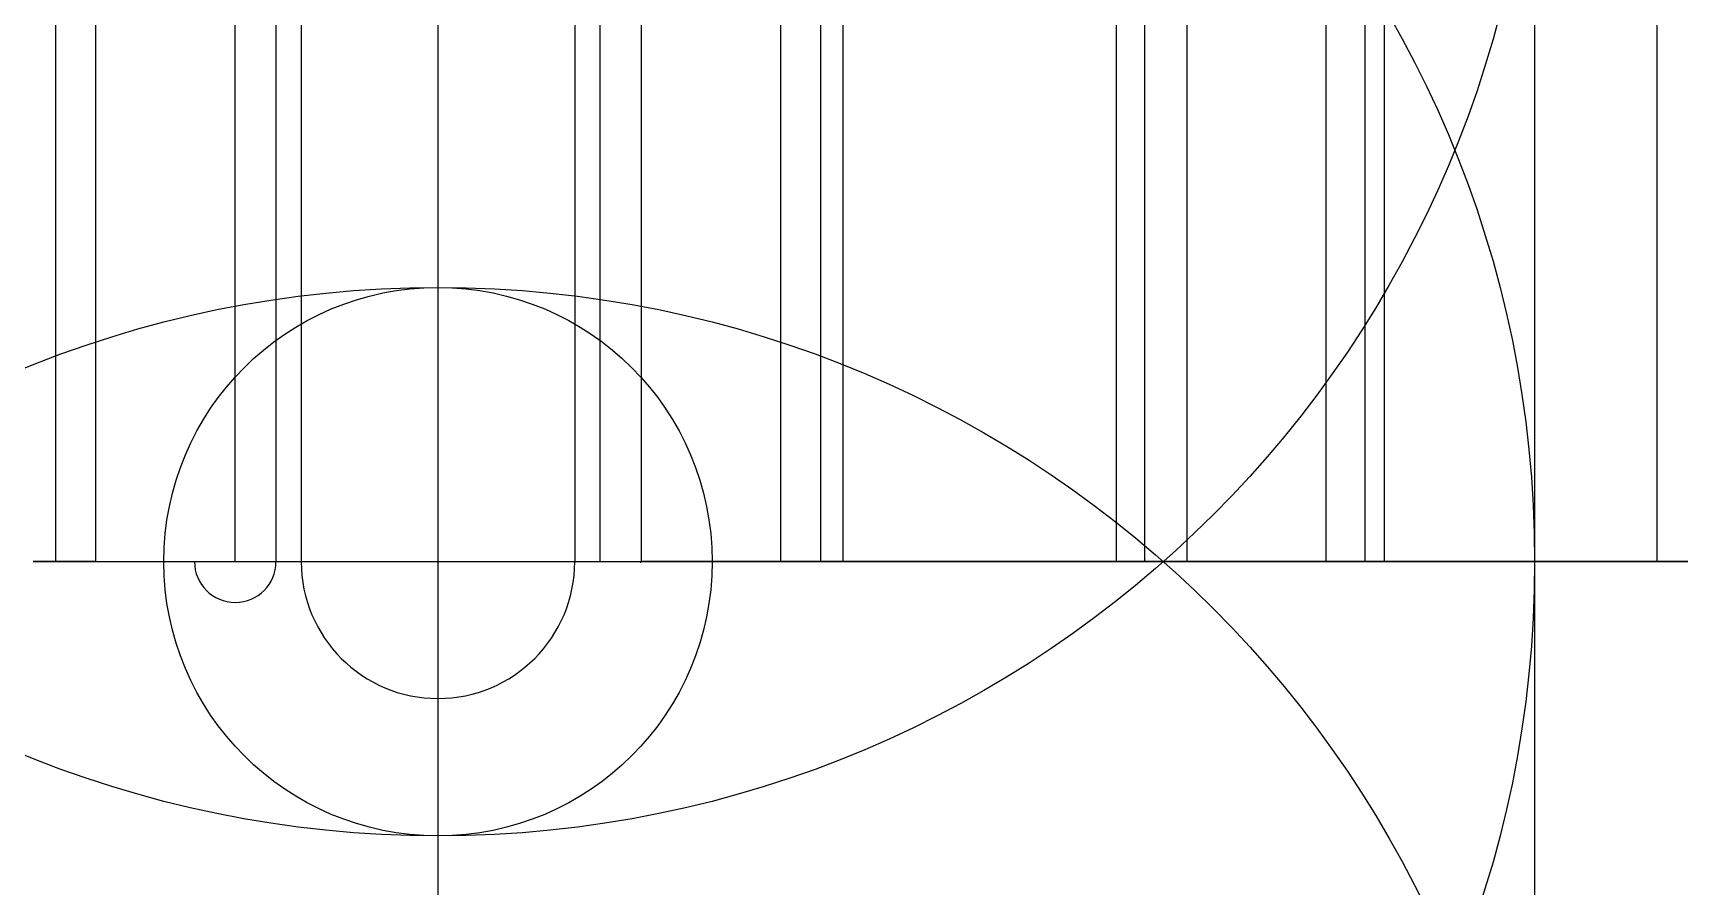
# Model space of a CAD drawing. Extents: x -60 to 60, y -153 to -30.
# Drawn here: x -1.48 to 4.56, y -91.19 to -88.07 of the extents above; entities that cross this region are included whole.
import ezdxf

# ---------------------------------------------------------------- set-up
doc = ezdxf.new("R2010")
doc.units = 0
doc.layers.add('Cut051006', color=7, linetype='CONTINUOUS')

msp = doc.modelspace()

# ---------------------------------------------------------------- linework, layer by layer
at = {"layer": 'Cut051006'}
for p, q in [((-1.39549, -87, 114.218), (-1.39549, -90, 114.218)), ((-1.39549, -87, 114.218), (-1.39549, -90, 114.218)), ((-1.39549, -87, 0.43172), (-1.39549, -90, 0.43172)), ((-1.39549, -87, 0.43172), (-1.39549, -90, 0.43172)), ((-1.24953, -87, 114.353), (-1.24953, -90, 114.353)), ((-1.24953, -87, 114.353), (-1.24953, -90, 114.353)), ((-1.24953, -87, 0.29675), (-1.24953, -90, 0.29675)), ((-1.24953, -87, 0.29675), (-1.24953, -90, 0.29675)), ((-0.74148, -87, 114.362), (-0.74148, -90, 114.362)), ((-0.74148, -87, 114.362), (-0.74148, -90, 114.362)), ((-0.74148, -87, 0.28788), (-0.74148, -90, 0.28788)), ((-0.74148, -87, 0.28788), (-0.74148, -90, 0.28788)), ((-0.5909, -87, 114.232), (-0.5909, -90, 114.232)), ((-0.5909, -87, 114.232), (-0.5909, -90, 114.232)), ((-0.5909, -87, 0.41768), (-0.5909, -90, 0.41768)), ((-0.5909, -87, 0.41768), (-0.5909, -90, 0.41768)), ((-0.49888, -87, 113.928), (-0.49888, -90, 113.928)), ((-0.49888, -87, 113.928), (-0.49888, -90, 113.928)), ((-0.49888, -87, 0.72126), (-0.49888, -90, 0.72126)), ((-0.49888, -87, 0.72126), (-0.49888, -90, 0.72126)), ((0, -87, 44.3248), (0, -90, 44.3248)), ((0, -87, 44.3248), (0, -90, 44.3248)), ((0, -87, 70.3248), (0, -90, 70.3248)), ((0, -87, 70.3248), (0, -90, 70.3248)), ((0.49888, -87, 113.928), (0.49888, -90, 113.928)), ((0.49888, -87, 113.928), (0.49888, -90, 113.928)), ((0.49888, -87, 0.72126), (0.49888, -90, 0.72126)), ((0.49888, -87, 0.72126), (0.49888, -90, 0.72126)), ((0.5909, -87, 114.232), (0.5909, -90, 114.232)), ((0.5909, -87, 114.232), (0.5909, -90, 114.232)), ((0.5909, -87, 0.41768), (0.5909, -90, 0.41768)), ((0.5909, -87, 0.41768), (0.5909, -90, 0.41768)), ((0.74148, -87, 114.362), (0.74148, -90, 114.362)), ((0.74148, -87, 114.362), (0.74148, -90, 114.362)), ((0.74148, -87, 0.28788), (0.74148, -90, 0.28788)), ((0.74148, -87, 0.28788), (0.74148, -90, 0.28788)), ((1.24953, -87, 114.353), (1.24953, -90, 114.353)), ((1.24953, -87, 114.353), (1.24953, -90, 114.353)), ((1.24953, -87, 0.29675), (1.24953, -90, 0.29675)), ((1.24953, -87, 0.29675), (1.24953, -90, 0.29675)), ((1.39549, -87, 114.218), (1.39549, -90, 114.218)), ((1.39549, -87, 114.218), (1.39549, -90, 114.218)), ((1.39549, -87, 0.43172), (1.39549, -90, 0.43172)), ((1.39549, -87, 0.43172), (1.39549, -90, 0.43172)), ((1.47686, -87, 113.911), (1.47686, -90, 113.911)), ((1.47686, -87, 113.911), (1.47686, -90, 113.911)), ((1.47686, -87, 0.73833), (1.47686, -90, 0.73833)), ((1.47686, -87, 0.73833), (1.47686, -90, 0.73833)), ((2.47401, -87, 113.877), (2.47401, -90, 113.877)), ((2.47401, -87, 113.877), (2.47401, -90, 113.877)), ((2.47401, -87, 0.77316), (2.47401, -90, 0.77316)), ((2.47401, -87, 0.77316), (2.47401, -90, 0.77316)), ((2.57657, -87, 114.177), (2.57657, -90, 114.177)), ((2.57657, -87, 114.177), (2.57657, -90, 114.177)), ((2.57657, -87, 0.47296), (2.57657, -90, 0.47296)), ((2.57657, -87, 0.47296), (2.57657, -90, 0.47296)), ((2.73159, -87, 114.301), (2.73159, -90, 114.301)), ((2.73159, -87, 114.301), (2.73159, -90, 114.301)), ((2.73159, -87, 0.3485), (2.73159, -90, 0.3485)), ((2.73159, -87, 0.3485), (2.73159, -90, 0.3485)), ((3.23902, -87, 114.275), (3.23902, -90, 114.275)), ((3.23902, -87, 114.275), (3.23902, -90, 114.275)), ((3.23902, -87, 0.3751), (3.23902, -90, 0.3751)), ((3.23902, -87, 0.3751), (3.23902, -90, 0.3751)), ((3.38018, -87, 114.135), (3.38018, -90, 114.135)), ((3.38018, -87, 114.135), (3.38018, -90, 114.135)), ((3.38018, -87, 0.51508), (3.38018, -90, 0.51508)), ((3.38018, -87, 0.51508), (3.38018, -90, 0.51508)), ((3.4508, -87, 113.825), (3.4508, -90, 113.825)), ((3.4508, -87, 113.825), (3.4508, -90, 113.825)), ((3.4508, -87, 0.82435), (3.4508, -90, 0.82435)), ((3.4508, -87, 0.82435), (3.4508, -90, 0.82435)), ((4, -87, 57.3248), (4, -90, 57.3248)), ((4, -87, 57.3248), (4, -90, 57.3248)), ((4.44613, -87, 113.756), (4.44613, -90, 113.756)), ((4.44613, -87, 113.756), (4.44613, -90, 113.756)), ((4.44613, -87, 0.89395), (4.44613, -90, 0.89395)), ((4.44613, -87, 0.89395), (4.44613, -90, 0.89395)), ((0, -90, 44.3248), (0, -93, 44.3248)), ((0, -90, 44.3248), (0, -93, 44.3248)), ((0, -90, 70.3248), (0, -93, 70.3248)), ((0, -90, 70.3248), (0, -93, 70.3248)), ((4, -90, 57.3248), (4, -93, 57.3248)), ((4, -90, 57.3248), (4, -93, 57.3248))]:
    msp.add_line(p, q, dxfattribs=at)
for centre, radius in [((0, -90), 60), ((0, -90), 60), ((0, -93), 60), ((0, -93), 60), ((0, -87), 4), ((0, -87), 4), ((0, -87), 4), ((0, -87), 4), ((0, -90), 4), ((0, -90), 4), ((0, -90), 4), ((0, -90), 4), ((0, -93), 4), ((0, -93), 4), ((0, -90), 1), ((0, -90), 1), ((0, -90), 1), ((0, -90), 1), ((0, -90), 1), ((0, -90), 1), ((0, -90), 1), ((0, -90), 1)]:
    msp.add_circle(centre, radius, dxfattribs=at)
for centre, radius, start, end in [((-0.4, -90, 114.367), 0.9909, 0, 0), ((-0.4, -90, 114.367), 0.9909, 0, 0), ((0.4, -90, 114.367), 0.89888, 180, 180), ((0.4, -90, 114.367), 0.89888, 180, 180), ((0, -90, 57.3248), 0.74148, 180, 180), ((0, -90, 57.3248), 0.74148, 180, 180), ((-0.73953, -90, 114.212), 0.14863, 180, 0), ((-0.73953, -90, 114.212), 0.14863, 180, 0), ((0, -90, 114.172), 0.49888, 180, 0), ((0, -90, 114.172), 0.49888, 180, 0), ((0.73953, -90, 114.212), 0.00195, 180, 0), ((0.73953, -90, 114.212), 0.00195, 180, 0)]:
    msp.add_arc(centre, radius, start, end, dxfattribs=at)
for points, degree in [([(-1.39549, -90, 114.218), (-1.41173, -90, 114.058), (-1.47686, -90, 113.911)], 2), ([(-1.47686, -90, 0.73833), (-1.41173, -90, 0.59152), (-1.39549, -90, 0.43172)], 2), ([(-1.39549, -90, 114.218), (-1.41173, -90, 114.058), (-1.47686, -90, 113.911)], 2), ([(-1.47686, -90, 0.73833), (-1.41173, -90, 0.59152), (-1.39549, -90, 0.43172)], 2), ([(-1.24953, -90, 0.29675), (-0.74148, -90, 0.28788)], 1), ([(-1.24953, -90, 0.29675), (-0.74148, -90, 0.28788)], 1), ([(-0.5909, -90, 0.41768), (-0.5691, -90, 0.57681), (-0.49888, -90, 0.72126)], 2), ([(-0.5909, -90, 0.41768), (-0.5691, -90, 0.57681), (-0.49888, -90, 0.72126)], 2), ([(0.49888, -90, 0.72126), (0.5691, -90, 0.57681), (0.5909, -90, 0.41768)], 2), ([(0.49888, -90, 0.72126), (0.5691, -90, 0.57681), (0.5909, -90, 0.41768)], 2), ([(1.24953, -90, 114.353), (0.74148, -90, 114.362)], 1), ([(1.24953, -90, 114.353), (0.74148, -90, 114.362)], 1), ([(0.74148, -90, 0.28788), (1.24953, -90, 0.29675)], 1), ([(0.74148, -90, 0.28788), (1.24953, -90, 0.29675)], 1), ([(1.47686, -90, 113.911), (1.41173, -90, 114.058), (1.39549, -90, 114.218)], 2), ([(1.39549, -90, 0.43172), (1.41173, -90, 0.59152), (1.47686, -90, 0.73833)], 2), ([(1.47686, -90, 113.911), (1.41173, -90, 114.058), (1.39549, -90, 114.218)], 2), ([(1.39549, -90, 0.43172), (1.41173, -90, 0.59152), (1.47686, -90, 0.73833)], 2), ([(2.57657, -90, 114.177), (2.54923, -90, 114.018), (2.47401, -90, 113.877)], 2), ([(2.47401, -90, 0.77316), (2.54923, -90, 0.63124), (2.57657, -90, 0.47296)], 2), ([(2.57657, -90, 114.177), (2.54923, -90, 114.018), (2.47401, -90, 113.877)], 2), ([(2.47401, -90, 0.77316), (2.54923, -90, 0.63124), (2.57657, -90, 0.47296)], 2), ([(3.23902, -90, 114.275), (2.73159, -90, 114.301)], 1), ([(2.73159, -90, 0.3485), (3.23902, -90, 0.3751)], 1), ([(3.23902, -90, 114.275), (2.73159, -90, 114.301)], 1), ([(2.73159, -90, 0.3485), (3.23902, -90, 0.3751)], 1), ([(3.4508, -90, 113.825), (3.39083, -90, 113.974), (3.38018, -90, 114.135)], 2), ([(3.38018, -90, 0.51508), (3.39083, -90, 0.67534), (3.4508, -90, 0.82435)], 2), ([(3.4508, -90, 113.825), (3.39083, -90, 113.974), (3.38018, -90, 114.135)], 2), ([(3.38018, -90, 0.51508), (3.39083, -90, 0.67534), (3.4508, -90, 0.82435)], 2), ([(4.5591, -90, 114.052), (4.52625, -90, 113.895), (4.44613, -90, 113.756)], 2), ([(4.44613, -90, 0.89395), (4.52625, -90, 0.75474), (4.5591, -90, 0.59752)], 2), ([(4.5591, -90, 114.052), (4.52625, -90, 113.895), (4.44613, -90, 113.756)], 2), ([(4.44613, -90, 0.89395), (4.52625, -90, 0.75474), (4.5591, -90, 0.59752)], 2)]:
    msp.add_open_spline(points, degree=degree, dxfattribs=at)
for points, degree, knots in [([(-1.24953, -90, 114.353), (-1.30269, -90, 114.352), (-1.34808, -90, 114.313), (-1.39073, -90, 114.271), (-1.39549, -90, 114.218)], 2, [0, 0, 0, 0.724386, 0.724386, 1.44877, 1.44877, 1.44877]), ([(-1.39549, -90, 0.43172), (-1.39073, -90, 0.37877), (-1.34808, -90, 0.33658), (-1.30269, -90, 0.29736), (-1.24953, -90, 0.29675)], 2, [0, 0, 0, 0.724386, 0.724386, 1.44877, 1.44877, 1.44877]), ([(-1.24953, -90, 114.353), (-1.30269, -90, 114.352), (-1.34808, -90, 114.313), (-1.39073, -90, 114.271), (-1.39549, -90, 114.218)], 2, [0, 0, 0, 0.724386, 0.724386, 1.44877, 1.44877, 1.44877]), ([(-1.39549, -90, 0.43172), (-1.39073, -90, 0.37877), (-1.34808, -90, 0.33658), (-1.30269, -90, 0.29736), (-1.24953, -90, 0.29675)], 2, [0, 0, 0, 0.724386, 0.724386, 1.44877, 1.44877, 1.44877]), ([(-0.74148, -90, 0.28788), (-0.68833, -90, 0.28663), (-0.6416, -90, 0.32425), (-0.5975, -90, 0.36492), (-0.5909, -90, 0.41768)], 2, [0, 0, 0, 0.724386, 0.724386, 1.44877, 1.44877, 1.44877]), ([(-0.74148, -90, 0.28788), (-0.68833, -90, 0.28663), (-0.6416, -90, 0.32425), (-0.5975, -90, 0.36492), (-0.5909, -90, 0.41768)], 2, [0, 0, 0, 0.724386, 0.724386, 1.44877, 1.44877, 1.44877]), ([(-0.49888, -90, 0.72126), (-0.46277, -90, 0.79573), (-0.40302, -90, 0.87411), (-0.31601, -90, 0.93431), (-0.22994, -90, 0.99471), (-0.11604, -90, 1.03362), (0, -90, 1.03306), (0.11604, -90, 1.03362), (0.22994, -90, 0.99471), (0.31601, -90, 0.93431), (0.40302, -90, 0.87411), (0.46277, -90, 0.79573), (0.49888, -90, 0.72126)], 3, [0, 0, 0, 0, 0.558599, 0.558599, 0.558599, 1.1172, 1.1172, 1.1172, 1.6758, 1.6758, 1.6758, 2.2344, 2.2344, 2.2344, 2.2344]), ([(-0.49888, -90, 0.72126), (-0.46277, -90, 0.79573), (-0.40302, -90, 0.87411), (-0.31601, -90, 0.93431), (-0.22994, -90, 0.99471), (-0.11604, -90, 1.03362), (0, -90, 1.03306), (0.11604, -90, 1.03362), (0.22994, -90, 0.99471), (0.31601, -90, 0.93431), (0.40302, -90, 0.87411), (0.46277, -90, 0.79573), (0.49888, -90, 0.72126)], 3, [0, 0, 0, 0, 0.558599, 0.558599, 0.558599, 1.1172, 1.1172, 1.1172, 1.6758, 1.6758, 1.6758, 2.2344, 2.2344, 2.2344, 2.2344]), ([(0.5909, -90, 0.41768), (0.5975, -90, 0.36492), (0.6416, -90, 0.32425), (0.68833, -90, 0.28663), (0.74148, -90, 0.28788)], 2, [0, 0, 0, 0.724386, 0.724386, 1.44877, 1.44877, 1.44877]), ([(0.5909, -90, 0.41768), (0.5975, -90, 0.36492), (0.6416, -90, 0.32425), (0.68833, -90, 0.28663), (0.74148, -90, 0.28788)], 2, [0, 0, 0, 0.724386, 0.724386, 1.44877, 1.44877, 1.44877]), ([(1.39549, -90, 114.218), (1.39073, -90, 114.271), (1.34808, -90, 114.313), (1.30269, -90, 114.352), (1.24953, -90, 114.353)], 2, [0, 0, 0, 0.724386, 0.724386, 1.44877, 1.44877, 1.44877]), ([(1.24953, -90, 0.29675), (1.30269, -90, 0.29736), (1.34808, -90, 0.33658), (1.39073, -90, 0.37877), (1.39549, -90, 0.43172)], 2, [0, 0, 0, 0.724386, 0.724386, 1.44877, 1.44877, 1.44877]), ([(1.39549, -90, 114.218), (1.39073, -90, 114.271), (1.34808, -90, 114.313), (1.30269, -90, 114.352), (1.24953, -90, 114.353)], 2, [0, 0, 0, 0.724386, 0.724386, 1.44877, 1.44877, 1.44877]), ([(1.24953, -90, 0.29675), (1.30269, -90, 0.29736), (1.34808, -90, 0.33658), (1.39073, -90, 0.37877), (1.39549, -90, 0.43172)], 2, [0, 0, 0, 0.724386, 0.724386, 1.44877, 1.44877, 1.44877]), ([(2.47401, -90, 113.877), (2.43533, -90, 113.803), (2.37288, -90, 113.727), (2.28382, -90, 113.67), (2.19569, -90, 113.613), (2.08051, -90, 113.578), (1.96455, -90, 113.582), (1.84856, -90, 113.586), (1.7361, -90, 113.629), (1.65218, -90, 113.692), (1.56732, -90, 113.755), (1.51035, -90, 113.836), (1.47686, -90, 113.911)], 3, [0, 0, 0, 0, 0.558599, 0.558599, 0.558599, 1.1172, 1.1172, 1.1172, 1.6758, 1.6758, 1.6758, 2.2344, 2.2344, 2.2344, 2.2344]), ([(1.47686, -90, 0.73833), (1.51035, -90, 0.81401), (1.56732, -90, 0.89443), (1.65218, -90, 0.95763), (1.7361, -90, 1.021), (1.84856, -90, 1.06386), (1.96455, -90, 1.06735), (2.08051, -90, 1.07196), (2.19569, -90, 1.03705), (2.28382, -90, 0.97969), (2.37288, -90, 0.92256), (2.43533, -90, 0.84631), (2.47401, -90, 0.77316)], 3, [0, 0, 0, 0, 0.558599, 0.558599, 0.558599, 1.1172, 1.1172, 1.1172, 1.6758, 1.6758, 1.6758, 2.2344, 2.2344, 2.2344, 2.2344]), ([(2.47401, -90, 113.877), (2.43533, -90, 113.803), (2.37288, -90, 113.727), (2.28382, -90, 113.67), (2.19569, -90, 113.613), (2.08051, -90, 113.578), (1.96455, -90, 113.582), (1.84856, -90, 113.586), (1.7361, -90, 113.629), (1.65218, -90, 113.692), (1.56732, -90, 113.755), (1.51035, -90, 113.836), (1.47686, -90, 113.911)], 3, [0, 0, 0, 0, 0.558599, 0.558599, 0.558599, 1.1172, 1.1172, 1.1172, 1.6758, 1.6758, 1.6758, 2.2344, 2.2344, 2.2344, 2.2344]), ([(1.47686, -90, 0.73833), (1.51035, -90, 0.81401), (1.56732, -90, 0.89443), (1.65218, -90, 0.95763), (1.7361, -90, 1.021), (1.84856, -90, 1.06386), (1.96455, -90, 1.06735), (2.08051, -90, 1.07196), (2.19569, -90, 1.03705), (2.28382, -90, 0.97969), (2.37288, -90, 0.92256), (2.43533, -90, 0.84631), (2.47401, -90, 0.77316)], 3, [0, 0, 0, 0, 0.558599, 0.558599, 0.558599, 1.1172, 1.1172, 1.1172, 1.6758, 1.6758, 1.6758, 2.2344, 2.2344, 2.2344, 2.2344]), ([(2.73159, -90, 114.301), (2.67852, -90, 114.304), (2.6305, -90, 114.268), (2.58501, -90, 114.229), (2.57657, -90, 114.177)], 2, [0, 0, 0, 0.724386, 0.724386, 1.44877, 1.44877, 1.44877]), ([(2.57657, -90, 0.47296), (2.58501, -90, 0.42047), (2.6305, -90, 0.38136), (2.67852, -90, 0.3454), (2.73159, -90, 0.3485)], 2, [0, 0, 0, 0.724386, 0.724386, 1.44877, 1.44877, 1.44877]), ([(2.73159, -90, 114.301), (2.67852, -90, 114.304), (2.6305, -90, 114.268), (2.58501, -90, 114.229), (2.57657, -90, 114.177)], 2, [0, 0, 0, 0.724386, 0.724386, 1.44877, 1.44877, 1.44877]), ([(2.57657, -90, 0.47296), (2.58501, -90, 0.42047), (2.6305, -90, 0.38136), (2.67852, -90, 0.3454), (2.73159, -90, 0.3485)], 2, [0, 0, 0, 0.724386, 0.724386, 1.44877, 1.44877, 1.44877]), ([(3.38018, -90, 114.135), (3.37728, -90, 114.188), (3.33612, -90, 114.231), (3.29213, -90, 114.272), (3.23902, -90, 114.275)], 2, [0, 0, 0, 0.724386, 0.724386, 1.44877, 1.44877, 1.44877]), ([(3.23902, -90, 0.3751), (3.29213, -90, 0.37756), (3.33612, -90, 0.41834), (3.37728, -90, 0.46199), (3.38018, -90, 0.51508)], 2, [0, 0, 0, 0.724386, 0.724386, 1.44877, 1.44877, 1.44877]), ([(3.38018, -90, 114.135), (3.37728, -90, 114.188), (3.33612, -90, 114.231), (3.29213, -90, 114.272), (3.23902, -90, 114.275)], 2, [0, 0, 0, 0.724386, 0.724386, 1.44877, 1.44877, 1.44877]), ([(3.23902, -90, 0.3751), (3.29213, -90, 0.37756), (3.33612, -90, 0.41834), (3.37728, -90, 0.46199), (3.38018, -90, 0.51508)], 2, [0, 0, 0, 0.724386, 0.724386, 1.44877, 1.44877, 1.44877]), ([(4.44613, -90, 113.756), (4.40492, -90, 113.684), (4.33985, -90, 113.61), (4.24885, -90, 113.556), (4.15877, -90, 113.502), (4.04244, -90, 113.471), (3.92672, -90, 113.479), (3.81092, -90, 113.487), (3.70001, -90, 113.534), (3.61836, -90, 113.6), (3.53576, -90, 113.666), (3.48163, -90, 113.749), (3.4508, -90, 113.825)], 3, [0, 0, 0, 0, 0.558599, 0.558599, 0.558599, 1.1172, 1.1172, 1.1172, 1.6758, 1.6758, 1.6758, 2.2344, 2.2344, 2.2344, 2.2344]), ([(3.4508, -90, 0.82435), (3.48163, -90, 0.90115), (3.53576, -90, 0.9835), (3.61836, -90, 1.04963), (3.70001, -90, 1.11589), (3.81092, -90, 1.16265), (3.92672, -90, 1.17019), (4.04244, -90, 1.17884), (4.15877, -90, 1.14797), (4.24885, -90, 1.09372), (4.33985, -90, 1.03973), (4.40492, -90, 0.96571), (4.44613, -90, 0.89395)], 3, [0, 0, 0, 0, 0.558599, 0.558599, 0.558599, 1.1172, 1.1172, 1.1172, 1.6758, 1.6758, 1.6758, 2.2344, 2.2344, 2.2344, 2.2344]), ([(4.44613, -90, 113.756), (4.40492, -90, 113.684), (4.33985, -90, 113.61), (4.24885, -90, 113.556), (4.15877, -90, 113.502), (4.04244, -90, 113.471), (3.92672, -90, 113.479), (3.81092, -90, 113.487), (3.70001, -90, 113.534), (3.61836, -90, 113.6), (3.53576, -90, 113.666), (3.48163, -90, 113.749), (3.4508, -90, 113.825)], 3, [0, 0, 0, 0, 0.558599, 0.558599, 0.558599, 1.1172, 1.1172, 1.1172, 1.6758, 1.6758, 1.6758, 2.2344, 2.2344, 2.2344, 2.2344]), ([(3.4508, -90, 0.82435), (3.48163, -90, 0.90115), (3.53576, -90, 0.9835), (3.61836, -90, 1.04963), (3.70001, -90, 1.11589), (3.81092, -90, 1.16265), (3.92672, -90, 1.17019), (4.04244, -90, 1.17884), (4.15877, -90, 1.14797), (4.24885, -90, 1.09372), (4.33985, -90, 1.03973), (4.40492, -90, 0.96571), (4.44613, -90, 0.89395)], 3, [0, 0, 0, 0, 0.558599, 0.558599, 0.558599, 1.1172, 1.1172, 1.1172, 1.6758, 1.6758, 1.6758, 2.2344, 2.2344, 2.2344, 2.2344])]:
    msp.add_open_spline(points, degree=degree, knots=knots, dxfattribs=at)

doc.saveas('drawing.dxf')
